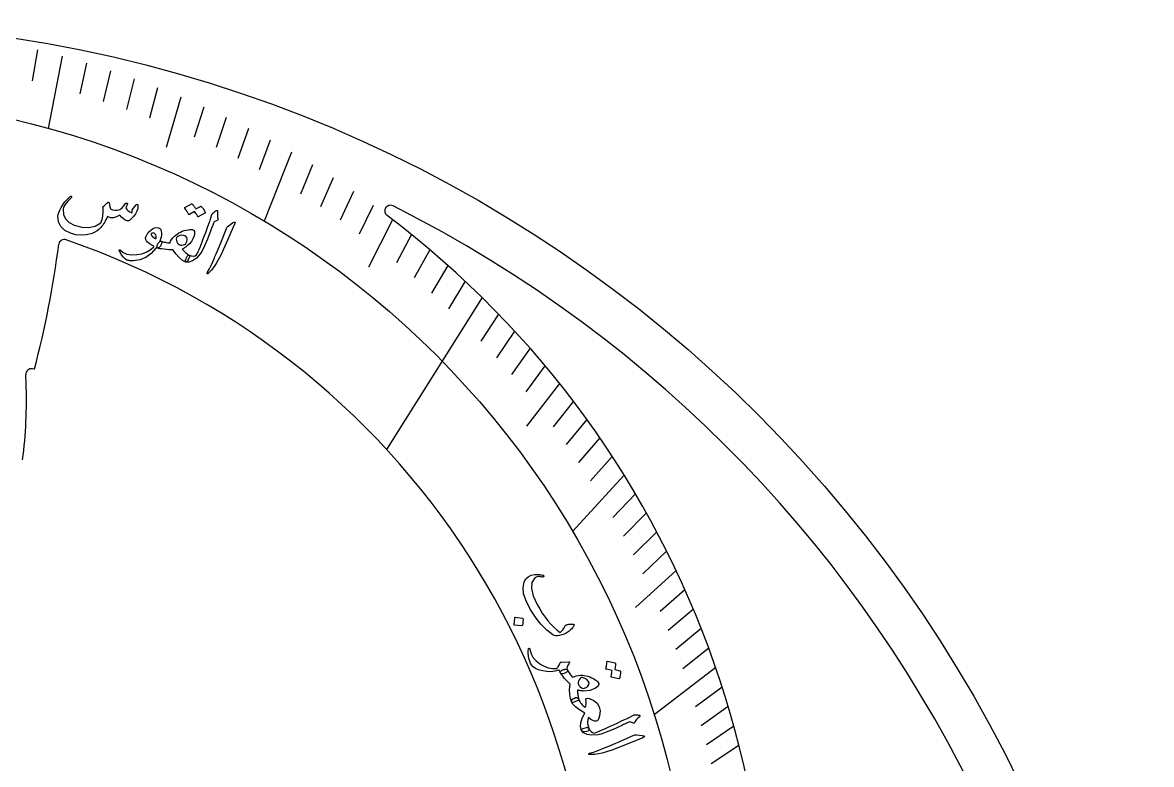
# Model space of a CAD drawing. Header units: millimetres. Extents: x -58 to 58, y -58 to 58.
# Drawn here: x 9.25 to 58.5, y 26.14 to 58.5 of the extents above; entities that cross this region are included whole.
import ezdxf

# ---------------------------------------------------------------- set-up
doc = ezdxf.new("R2010")
doc.units = ezdxf.units.MM
for name, color, linetype in [('CUT_INNER', 6, 'Continuous'), ('CUT_OUTER', 1, 'Continuous'), ('ENGRAVE', 7, 'Continuous'), ('ENGRAVE_FINE', 8, 'Continuous'), ('TEXT', 5, 'Continuous')]:
    doc.layers.add(name, color=color, linetype=linetype)

msp = doc.modelspace()

# ---------------------------------------------------------------- linework, layer by layer
at = {"layer": 'CUT_INNER'}
msp.add_lwpolyline([(9.764, 43.382), (9.759, 43.382), (9.755, 43.383), (9.684, 43.396)], dxfattribs=at)
for centre, radius, start, end in [((0, 0), 56.539, 270.7039, 63.291), ((25.3, 50.283), 0.25, 63.457, 232.9102), ((0.001, 16.717), 41.782, 345.6684, 52.9941), ((-31.121, 54.163), 42.283, 345.2269, 352.7619), ((11.07, 48.788), 0.25, 70.8398, 169), ((0, 16.717), 34.178, 352.1951, 70.9568), ((9.637, 43.151), 0.25, 79, 183.1905), ((1.26, 42.536), 8.149, 1.8985, 4.2297), ((-11.645, 42.052), 21.064, 357.3911, 2.0509), ((-10.221, 41.989), 19.638, 352.4944, 357.3866)]:
    msp.add_arc(centre, radius, start, end, dxfattribs=at)
at = {"layer": 'CUT_OUTER'}
msp.add_circle((0, 0), 58.5, dxfattribs=at)
at = {"layer": 'ENGRAVE'}
for points in [[(10.973, 57.033), (10.368, 53.887)], [(20.988, 52.847), (19.794, 49.842)], [(29.298, 46.507), (25.127, 39.886)], [(35.492, 38.765), (33.245, 36.31)], [(39.49, 30.369), (36.808, 28.306)]]:
    msp.add_lwpolyline(points, dxfattribs=at)
msp.add_circle((0, 16.717), 38.589, dxfattribs=at)
at = {"layer": 'ENGRAVE_FINE'}
for points in [[(9.904, 57.309), (9.67, 55.957)], [(12.032, 56.73), (11.747, 55.386)], [(13.081, 56.4), (12.77, 55.06)], [(14.118, 56.043), (13.781, 54.709)], [(15.142, 55.66), (14.781, 54.331)], [(16.154, 55.251), (15.509, 53.047)], [(17.151, 54.818), (16.739, 53.501)], [(18.134, 54.36), (17.697, 53.05)], [(19.102, 53.878), (18.64, 52.576)], [(20.053, 53.374), (19.566, 52.079)], [(21.905, 52.298), (21.369, 51.019)], [(22.804, 51.728), (22.244, 50.459)], [(23.685, 51.138), (23.101, 49.878)], [(24.547, 50.529), (23.939, 49.278)], [(25.39, 49.901), (24.337, 47.831)], [(26.213, 49.255), (25.557, 48.024)], [(27.015, 48.592), (26.337, 47.371)], [(27.797, 47.912), (27.095, 46.703)], [(28.558, 47.217), (27.833, 46.019)], [(30.016, 45.783), (29.246, 44.609)], [(30.713, 45.046), (29.921, 43.884)], [(31.388, 44.296), (30.574, 43.147)], [(32.041, 43.535), (31.205, 42.399)], [(32.672, 42.763), (31.241, 40.891)], [(33.28, 41.981), (32.401, 40.872)], [(33.867, 41.189), (32.967, 40.094)], [(34.431, 40.389), (33.51, 39.309)], [(34.973, 39.581), (34.032, 38.515)], [(35.99, 37.944), (35.008, 36.909)], [(36.465, 37.116), (35.464, 36.097)], [(36.919, 36.284), (35.898, 35.281)], [(37.35, 35.447), (36.311, 34.461)], [(37.76, 34.606), (35.995, 32.988)], [(38.148, 33.762), (37.072, 32.81)], [(38.515, 32.916), (37.421, 31.981)], [(38.861, 32.068), (37.749, 31.151)], [(39.186, 31.219), (38.056, 30.319)], [(39.774, 29.518), (38.611, 28.655)], [(40.038, 28.668), (38.858, 27.824)], [(40.281, 27.819), (39.086, 26.993)], [(40.505, 26.971), (39.294, 26.165)]]:
    msp.add_lwpolyline(points, dxfattribs=at)
at = {"layer": 'TEXT'}
for points in [[(14.199, 50.551), (14.211, 50.563), (14.224, 50.571), (14.236, 50.573), (14.248, 50.57), (14.262, 50.562), (14.272, 50.552), (14.278, 50.539), (14.281, 50.524), (14.283, 50.474), (14.275, 50.415), (14.257, 50.349), (14.229, 50.275), (14.171, 50.159), (14.1, 50.055), (14.018, 49.964), (13.923, 49.884), (13.895, 49.867), (13.868, 49.857), (13.841, 49.852), (13.815, 49.854), (13.73, 49.883), (13.647, 49.934), (13.566, 50.008), (13.486, 50.105), (13.352, 50.021), (13.219, 49.983), (13.086, 49.99), (12.953, 50.043), (12.92, 49.972), (12.887, 49.905), (12.853, 49.841), (12.818, 49.781), (12.782, 49.724), (12.745, 49.67), (12.707, 49.618), (12.668, 49.569), (12.589, 49.483), (12.498, 49.411), (12.397, 49.352), (12.285, 49.305), (12.041, 49.244), (11.802, 49.225), (11.567, 49.248), (11.335, 49.313), (11.091, 49.437), (10.919, 49.601), (10.819, 49.805), (10.792, 50.05), (10.804, 50.131), (10.831, 50.223), (10.874, 50.325), (10.933, 50.438), (11.008, 50.557), (11.098, 50.678), (11.204, 50.799), (11.325, 50.921), (11.334, 50.928), (11.344, 50.932), (11.354, 50.933), (11.364, 50.931), (11.373, 50.927), (11.381, 50.922), (11.387, 50.915), (11.391, 50.907), (11.392, 50.897), (11.39, 50.887), (11.385, 50.878), (11.378, 50.869), (11.22, 50.705), (11.108, 50.565), (11.04, 50.449), (11.017, 50.356), (11.037, 50.128), (11.124, 49.938), (11.277, 49.785), (11.497, 49.67), (11.827, 49.576), (12.131, 49.561), (12.409, 49.625), (12.664, 49.768), (12.716, 49.906), (12.749, 50.06), (12.764, 50.23), (12.758, 50.417), (12.756, 50.436), (12.757, 50.452), (12.762, 50.466), (12.769, 50.475), (12.802, 50.507), (12.834, 50.536), (12.863, 50.563), (12.891, 50.589), (12.917, 50.611), (12.941, 50.631), (12.963, 50.648), (12.982, 50.662), (12.993, 50.667), (13.001, 50.668), (13.009, 50.663), (13.015, 50.654), (13.017, 50.647), (13.021, 50.638), (13.025, 50.625), (13.029, 50.609), (13.034, 50.589), (13.039, 50.567), (13.044, 50.542), (13.049, 50.514), (13.059, 50.46), (13.069, 50.42), (13.08, 50.393), (13.091, 50.38), (13.178, 50.337), (13.273, 50.317), (13.377, 50.32), (13.491, 50.344), (13.539, 50.371), (13.598, 50.424), (13.666, 50.503), (13.745, 50.607), (13.752, 50.617), (13.762, 50.624), (13.773, 50.628), (13.786, 50.63), (13.798, 50.63), (13.808, 50.627), (13.817, 50.622), (13.824, 50.614), (13.829, 50.588), (13.818, 50.546), (13.79, 50.488), (13.747, 50.415), (13.799, 50.345), (13.862, 50.287), (13.935, 50.241), (14.019, 50.208), (14.028, 50.233), (14.033, 50.254), (14.034, 50.272), (14.031, 50.286), (14.027, 50.3), (14.026, 50.312), (14.029, 50.323), (14.035, 50.332)], [(17.012, 50.485), (17.018, 50.487), (17.026, 50.486), (17.034, 50.483), (17.043, 50.478), (17.071, 50.449), (17.097, 50.419), (17.121, 50.388), (17.144, 50.356), (17.165, 50.324), (17.184, 50.29), (17.202, 50.255), (17.218, 50.219), (17.22, 50.21), (17.219, 50.201), (17.214, 50.194), (17.206, 50.188), (16.916, 50.023), (16.91, 50.022), (16.903, 50.025), (16.896, 50.032), (16.888, 50.045), (16.884, 50.054), (16.876, 50.069), (16.865, 50.088), (16.849, 50.112), (16.831, 50.14), (16.808, 50.174), (16.782, 50.213), (16.752, 50.258), (16.525, 50.128), (16.516, 50.125), (16.508, 50.127), (16.5, 50.135), (16.493, 50.148), (16.486, 50.159), (16.476, 50.176), (16.462, 50.2), (16.444, 50.229), (16.421, 50.265), (16.394, 50.307), (16.361, 50.356), (16.324, 50.41), (16.321, 50.418), (16.321, 50.424), (16.324, 50.429), (16.33, 50.432), (16.617, 50.591), (16.623, 50.593), (16.631, 50.593), (16.639, 50.59), (16.648, 50.584), (16.672, 50.561), (16.695, 50.537), (16.716, 50.511), (16.736, 50.485), (16.755, 50.458), (16.771, 50.43), (16.787, 50.402), (16.801, 50.373)], [(17.546, 50.182), (17.597, 50.223), (17.637, 50.255), (17.666, 50.28), (17.685, 50.296), (17.697, 50.306), (17.71, 50.311), (17.722, 50.311), (17.734, 50.307), (17.746, 50.298), (17.753, 50.287), (17.756, 50.272), (17.755, 50.255), (17.746, 50.17), (17.747, 50.089), (17.756, 50.012), (17.775, 49.94), (17.779, 49.917), (17.773, 49.898), (17.758, 49.881), (17.732, 49.867), (17.604, 49.806), (17.585, 49.758), (17.566, 49.711), (17.548, 49.665), (17.531, 49.62), (17.513, 49.575), (17.497, 49.531), (17.48, 49.489), (17.464, 49.447), (17.315, 49.058), (17.191, 48.758), (17.09, 48.548), (17.015, 48.426), (16.832, 48.231), (16.664, 48.104), (16.509, 48.046), (16.367, 48.057), (16.364, 48.059), (16.361, 48.061), (16.357, 48.062), (16.354, 48.064), (16.345, 48.092), (16.354, 48.141), (16.383, 48.209), (16.431, 48.298), (16.451, 48.329), (16.473, 48.349), (16.496, 48.356), (16.52, 48.351), (16.611, 48.325), (16.695, 48.319), (16.772, 48.333), (16.843, 48.368), (16.877, 48.438), (16.913, 48.517), (16.952, 48.608), (16.993, 48.709), (17.037, 48.82), (17.084, 48.941), (17.134, 49.071), (17.186, 49.211), (17.237, 49.348), (17.284, 49.471), (17.324, 49.581), (17.359, 49.677), (17.388, 49.759), (17.413, 49.828), (17.433, 49.881), (17.448, 49.921), (17.512, 50.125), (17.52, 50.144), (17.529, 50.159), (17.537, 50.172), (17.546, 50.182)], [(18.405, 49.759), (18.471, 49.8), (18.509, 49.807), (18.518, 49.778), (18.5, 49.714), (18.135, 48.886), (17.907, 48.379), (17.7, 47.988), (17.513, 47.714), (17.348, 47.555), (17.328, 47.545), (17.314, 47.542), (17.306, 47.545), (17.302, 47.555), (17.302, 47.568), (17.305, 47.582), (17.311, 47.599), (17.32, 47.617), (17.398, 47.756), (17.474, 47.907), (17.549, 48.07), (17.622, 48.245), (17.641, 48.291), (17.693, 48.414), (17.778, 48.615), (17.894, 48.894), (18.144, 49.517), (18.159, 49.549), (18.177, 49.577), (18.196, 49.6), (18.218, 49.619)], [(15.063, 48.66), (14.858, 48.422), (14.624, 48.251), (14.361, 48.147), (14.069, 48.108), (14.031, 48.108), (13.994, 48.109), (13.957, 48.112), (13.922, 48.115), (13.889, 48.12), (13.857, 48.127), (13.826, 48.135), (13.797, 48.145), (13.733, 48.185), (13.658, 48.263), (13.571, 48.377), (13.473, 48.529), (13.464, 48.548), (13.46, 48.565), (13.463, 48.579), (13.472, 48.589), (13.483, 48.595), (13.495, 48.595), (13.508, 48.589), (13.52, 48.577), (13.643, 48.467), (13.803, 48.398), (14.002, 48.368), (14.241, 48.378), (14.451, 48.418), (14.643, 48.489), (14.818, 48.592), (14.975, 48.726), (14.977, 48.732), (14.977, 48.738), (14.976, 48.743), (14.973, 48.747), (14.863, 48.806), (14.773, 48.864), (14.703, 48.92), (14.652, 48.976), (14.622, 49.039), (14.618, 49.111), (14.638, 49.19), (14.684, 49.276), (14.692, 49.287), (14.699, 49.298), (14.708, 49.309), (14.716, 49.32), (14.726, 49.332), (14.736, 49.343), (14.746, 49.355), (14.758, 49.368), (14.841, 49.446), (14.924, 49.504), (15.009, 49.541), (15.095, 49.558), (15.173, 49.553), (15.233, 49.525), (15.276, 49.473), (15.301, 49.398), (15.31, 49.305), (15.303, 49.206), (15.28, 49.1), (15.241, 48.987), (15.248, 48.984), (15.254, 48.981), (15.261, 48.979), (15.267, 48.977), (15.273, 48.975), (15.279, 48.972), (15.286, 48.97), (15.292, 48.967), (15.312, 48.951), (15.323, 48.929), (15.324, 48.899), (15.315, 48.862), (15.301, 48.824), (15.282, 48.787), (15.26, 48.752), (15.234, 48.717), (15.208, 48.689), (15.185, 48.67), (15.165, 48.662), (15.149, 48.664), (15.087, 48.693), (15.084, 48.688), (15.079, 48.68), (15.072, 48.671), (15.063, 48.66)], [(15.08, 49.107), (15.074, 49.184), (15.056, 49.245), (15.026, 49.289), (14.984, 49.318), (14.954, 49.323), (14.925, 49.322), (14.897, 49.317), (14.87, 49.305), (14.859, 49.297), (14.853, 49.286), (14.852, 49.272), (14.855, 49.255), (14.876, 49.209), (14.916, 49.166), (14.975, 49.125), (15.055, 49.086), (15.064, 49.084), (15.071, 49.087), (15.076, 49.094), (15.08, 49.107)], [(16.696, 49.457), (16.701, 49.455), (16.705, 49.452), (16.709, 49.45), (16.712, 49.447), (16.715, 49.444), (16.717, 49.441), (16.72, 49.438), (16.723, 49.435), (16.744, 49.387), (16.753, 49.332), (16.749, 49.27), (16.733, 49.202), (16.683, 49.073), (16.616, 48.957), (16.534, 48.854), (16.437, 48.763), (16.412, 48.743), (16.385, 48.723), (16.359, 48.704), (16.331, 48.685), (16.302, 48.666), (16.273, 48.648), (16.243, 48.631), (16.212, 48.613), (16.253, 48.571), (16.293, 48.531), (16.333, 48.494), (16.371, 48.459), (16.409, 48.428), (16.447, 48.399), (16.484, 48.374), (16.52, 48.351), (16.532, 48.338), (16.535, 48.317), (16.53, 48.287), (16.516, 48.249), (16.474, 48.157), (16.435, 48.094), (16.399, 48.061), (16.367, 48.057), (16.23, 48.13), (16.09, 48.242), (15.947, 48.394), (15.799, 48.586), (15.718, 48.587), (15.629, 48.592), (15.533, 48.6), (15.428, 48.612), (15.325, 48.626), (15.244, 48.639), (15.184, 48.653), (15.146, 48.666), (15.129, 48.679), (15.12, 48.7), (15.117, 48.729), (15.121, 48.767), (15.126, 48.787), (15.132, 48.806), (15.139, 48.825), (15.148, 48.844), (15.158, 48.861), (15.168, 48.879), (15.179, 48.896), (15.191, 48.913), (15.216, 48.942), (15.241, 48.96), (15.265, 48.968), (15.287, 48.965), (15.339, 48.951), (15.389, 48.938), (15.438, 48.927), (15.487, 48.917), (15.534, 48.907), (15.582, 48.899), (15.63, 48.891), (15.678, 48.884), (15.707, 48.961), (15.75, 49.036), (15.804, 49.108), (15.87, 49.178), (15.932, 49.231), (15.997, 49.279), (16.067, 49.323), (16.14, 49.362), (16.218, 49.396), (16.3, 49.425), (16.387, 49.449), (16.479, 49.468), (16.547, 49.477), (16.606, 49.478), (16.656, 49.471), (16.696, 49.457)], [(16.37, 49.185), (16.29, 49.22), (16.201, 49.228), (16.104, 49.208), (15.998, 49.161), (15.973, 49.14), (15.959, 49.106), (15.956, 49.059), (15.962, 48.998), (15.98, 48.935), (16.005, 48.884), (16.039, 48.844), (16.081, 48.816), (16.134, 48.799), (16.198, 48.797), (16.274, 48.809), (16.362, 48.834), (16.413, 48.947), (16.431, 49.043), (16.417, 49.122), (16.37, 49.185)], [(33.302, 32.201), (33.284, 32.165), (33.263, 32.13), (33.238, 32.095), (33.209, 32.061), (33.176, 32.028), (33.14, 31.995), (33.1, 31.963), (33.058, 31.932), (32.968, 31.876), (32.876, 31.83), (32.78, 31.793), (32.68, 31.766), (32.587, 31.752), (32.507, 31.751), (32.44, 31.764), (32.385, 31.791), (32.248, 31.893), (32.116, 32.006), (31.987, 32.13), (31.861, 32.266), (31.739, 32.412), (31.621, 32.571), (31.507, 32.74), (31.396, 32.922), (31.215, 33.276), (31.111, 33.59), (31.084, 33.867), (31.135, 34.106), (31.208, 34.235), (31.309, 34.332), (31.439, 34.398), (31.598, 34.433), (31.635, 34.435), (31.674, 34.435), (31.715, 34.434), (31.757, 34.431), (31.802, 34.425), (31.848, 34.418), (31.896, 34.408), (31.946, 34.397), (31.961, 34.392), (31.973, 34.385), (31.981, 34.376), (31.986, 34.364), (31.987, 34.355), (31.985, 34.345), (31.981, 34.336), (31.973, 34.327), (31.964, 34.319), (31.955, 34.316), (31.944, 34.315), (31.932, 34.317), (31.884, 34.327), (31.836, 34.333), (31.788, 34.336), (31.741, 34.334), (31.699, 34.328), (31.662, 34.317), (31.629, 34.3), (31.6, 34.277), (31.474, 34.076), (31.449, 33.817), (31.524, 33.5), (31.698, 33.123), (31.81, 32.924), (31.925, 32.739), (32.044, 32.567), (32.166, 32.408), (32.292, 32.263), (32.423, 32.131), (32.558, 32.011), (32.697, 31.904), (32.76, 31.95), (32.822, 32.017), (32.883, 32.105), (32.942, 32.215), (32.95, 32.221), (32.967, 32.228), (32.992, 32.236), (33.026, 32.245), (33.029, 32.245), (33.032, 32.246), (33.035, 32.246), (33.037, 32.247), (33.085, 32.256), (33.14, 32.262), (33.202, 32.265), (33.272, 32.266), (33.295, 32.262), (33.307, 32.251), (33.31, 32.23), (33.302, 32.201)], [(31.06, 32.528), (31.066, 32.526), (31.071, 32.522), (31.076, 32.515), (31.079, 32.506), (31.085, 32.431), (31.082, 32.357), (31.073, 32.284), (31.055, 32.211), (31.051, 32.203), (31.045, 32.198), (31.038, 32.195), (31.03, 32.195), (30.706, 32.218), (30.697, 32.22), (30.692, 32.227), (30.691, 32.237), (30.693, 32.251), (30.695, 32.263), (30.698, 32.282), (30.702, 32.307), (30.706, 32.34), (30.71, 32.38), (30.715, 32.427), (30.72, 32.481), (30.725, 32.544), (30.727, 32.553), (30.73, 32.558), (30.735, 32.561), (30.742, 32.56)], [(32.762, 30.608), (33.077, 30.619), (33.103, 30.616), (33.119, 30.609), (33.123, 30.598), (33.116, 30.583), (33.08, 30.535), (33.051, 30.491), (33.028, 30.45), (33.011, 30.413), (33.002, 30.376), (33, 30.339), (33.005, 30.302), (33.017, 30.265), (33.022, 30.226), (33.004, 30.189), (32.963, 30.155), (32.9, 30.123), (32.832, 30.101), (32.777, 30.096), (32.737, 30.109), (32.71, 30.139), (32.698, 30.166), (32.686, 30.193), (32.675, 30.221), (32.665, 30.249), (32.661, 30.254), (32.656, 30.256), (32.648, 30.258), (32.637, 30.258), (32.469, 30.209), (32.295, 30.187), (32.115, 30.192), (31.929, 30.224), (31.758, 30.274), (31.622, 30.334), (31.52, 30.403), (31.453, 30.483), (31.408, 30.567), (31.373, 30.645), (31.346, 30.72), (31.33, 30.789), (31.325, 30.825), (31.32, 30.863), (31.317, 30.905), (31.314, 30.95), (31.312, 30.997), (31.311, 31.048), (31.313, 31.101), (31.316, 31.157), (31.316, 31.171), (31.318, 31.183), (31.323, 31.192), (31.329, 31.199), (31.339, 31.206), (31.348, 31.209), (31.355, 31.209), (31.362, 31.206), (31.369, 31.201), (31.375, 31.194), (31.378, 31.186), (31.38, 31.176), (31.405, 31.065), (31.438, 30.965), (31.478, 30.877), (31.526, 30.8), (31.585, 30.729), (31.65, 30.663), (31.723, 30.602), (31.802, 30.545), (31.888, 30.494), (31.98, 30.446), (32.08, 30.403), (32.186, 30.364), (32.278, 30.34), (32.365, 30.326), (32.447, 30.323), (32.523, 30.331), (32.568, 30.357), (32.612, 30.404), (32.655, 30.474), (32.696, 30.565), (32.706, 30.582), (32.721, 30.595), (32.739, 30.604), (32.762, 30.608)], [(35.314, 30.231), (35.32, 30.229), (35.325, 30.223), (35.329, 30.215), (35.332, 30.205), (35.333, 30.165), (35.332, 30.125), (35.329, 30.086), (35.325, 30.048), (35.318, 30.01), (35.31, 29.972), (35.3, 29.934), (35.287, 29.896), (35.282, 29.887), (35.276, 29.882), (35.267, 29.88), (35.258, 29.881), (34.931, 29.954), (34.926, 29.957), (34.923, 29.965), (34.923, 29.975), (34.926, 29.989), (34.929, 29.999), (34.933, 30.015), (34.937, 30.037), (34.942, 30.065), (34.948, 30.098), (34.954, 30.139), (34.961, 30.185), (34.968, 30.238), (34.713, 30.295), (34.705, 30.299), (34.7, 30.306), (34.699, 30.317), (34.703, 30.332), (34.706, 30.344), (34.71, 30.364), (34.715, 30.391), (34.721, 30.425), (34.729, 30.466), (34.737, 30.516), (34.745, 30.574), (34.755, 30.64), (34.758, 30.647), (34.762, 30.652), (34.767, 30.653), (34.774, 30.651), (35.093, 30.576), (35.099, 30.573), (35.104, 30.568), (35.108, 30.56), (35.111, 30.55), (35.114, 30.516), (35.114, 30.483), (35.113, 30.45), (35.11, 30.417), (35.105, 30.385), (35.099, 30.353), (35.091, 30.322), (35.082, 30.291)], [(34.388, 29.684), (34.39, 29.679), (34.391, 29.674), (34.392, 29.67), (34.393, 29.666), (34.393, 29.662), (34.393, 29.658), (34.393, 29.654), (34.393, 29.65), (34.376, 29.6), (34.346, 29.553), (34.302, 29.51), (34.244, 29.47), (34.12, 29.409), (33.993, 29.368), (33.862, 29.347), (33.729, 29.345), (33.697, 29.348), (33.664, 29.35), (33.631, 29.354), (33.598, 29.359), (33.565, 29.364), (33.531, 29.371), (33.497, 29.378), (33.462, 29.386), (33.464, 29.327), (33.467, 29.27), (33.471, 29.216), (33.476, 29.165), (33.483, 29.116), (33.492, 29.07), (33.502, 29.026), (33.514, 28.984), (33.514, 28.967), (33.502, 28.949), (33.478, 28.931), (33.442, 28.912), (33.348, 28.872), (33.277, 28.852), (33.228, 28.851), (33.203, 28.871), (33.15, 29.016), (33.122, 29.193), (33.118, 29.402), (33.138, 29.644), (33.079, 29.699), (33.017, 29.763), (32.951, 29.834), (32.882, 29.913), (32.815, 29.992), (32.764, 30.057), (32.728, 30.107), (32.709, 30.143), (32.706, 30.163), (32.713, 30.185), (32.731, 30.209), (32.759, 30.234), (32.776, 30.246), (32.793, 30.256), (32.812, 30.265), (32.83, 30.273), (32.849, 30.279), (32.869, 30.285), (32.889, 30.291), (32.909, 30.295), (32.947, 30.299), (32.978, 30.296), (33.001, 30.286), (33.015, 30.268), (33.044, 30.224), (33.072, 30.181), (33.101, 30.139), (33.13, 30.099), (33.159, 30.059), (33.188, 30.021), (33.218, 29.983), (33.249, 29.946), (33.323, 29.983), (33.404, 30.01), (33.493, 30.027), (33.59, 30.034), (33.671, 30.031), (33.752, 30.023), (33.832, 30.008), (33.913, 29.988), (33.993, 29.961), (34.074, 29.927), (34.154, 29.886), (34.235, 29.838), (34.291, 29.799), (34.336, 29.76), (34.368, 29.721), (34.388, 29.684)], [(33.964, 29.703), (33.928, 29.782), (33.867, 29.848), (33.782, 29.899), (33.672, 29.935), (33.64, 29.936), (33.607, 29.921), (33.572, 29.888), (33.536, 29.838), (33.507, 29.78), (33.492, 29.725), (33.49, 29.673), (33.501, 29.624), (33.529, 29.576), (33.575, 29.531), (33.639, 29.488), (33.722, 29.449), (33.835, 29.497), (33.913, 29.556), (33.956, 29.624), (33.964, 29.703)], [(33.948, 27.724), (33.957, 27.671), (33.945, 27.629), (33.913, 27.599), (33.859, 27.58), (33.771, 27.571), (33.704, 27.574), (33.658, 27.591), (33.633, 27.622), (33.596, 27.785), (33.608, 27.965), (33.67, 28.162), (33.78, 28.379), (33.552, 28.525), (33.379, 28.655), (33.263, 28.77), (33.203, 28.871), (33.197, 28.909), (33.211, 28.948), (33.244, 28.986), (33.295, 29.024), (33.369, 29.057), (33.43, 29.061), (33.478, 29.037), (33.514, 28.984), (33.538, 28.934), (33.566, 28.885), (33.596, 28.837), (33.63, 28.792), (33.667, 28.749), (33.708, 28.707), (33.753, 28.668), (33.801, 28.63), (33.829, 28.707), (33.843, 28.793), (33.842, 28.889), (33.827, 28.994), (33.828, 29.004), (33.833, 29.012), (33.844, 29.019), (33.859, 29.025), (33.918, 29.028), (33.989, 29.013), (34.074, 28.982), (34.17, 28.933), (34.317, 28.811), (34.408, 28.658), (34.443, 28.475), (34.422, 28.263), (34.394, 28.167), (34.359, 28.096), (34.317, 28.048), (34.268, 28.025), (34.207, 28.026), (34.131, 28.053), (34.04, 28.106), (33.935, 28.185), (33.905, 28.093), (33.897, 27.986), (33.912, 27.863), (33.948, 27.724)], [(35.963, 28.312), (36.028, 28.306), (36.079, 28.301), (36.117, 28.298), (36.142, 28.296), (36.157, 28.294), (36.17, 28.289), (36.179, 28.281), (36.185, 28.27), (36.187, 28.255), (36.184, 28.242), (36.176, 28.229), (36.163, 28.218), (36.097, 28.163), (36.041, 28.105), (35.994, 28.044), (35.957, 27.979), (35.944, 27.96), (35.926, 27.95), (35.903, 27.949), (35.875, 27.957), (35.741, 28.003), (35.694, 27.982), (35.648, 27.962), (35.602, 27.942), (35.558, 27.922), (35.514, 27.902), (35.472, 27.883), (35.43, 27.863), (35.389, 27.845), (35.011, 27.671), (34.712, 27.545), (34.493, 27.465), (34.354, 27.431), (34.087, 27.419), (33.878, 27.447), (33.727, 27.515), (33.633, 27.622), (33.632, 27.625), (33.631, 27.628), (33.63, 27.632), (33.629, 27.635), (33.642, 27.662), (33.683, 27.69), (33.751, 27.719), (33.847, 27.748), (33.884, 27.757), (33.913, 27.755), (33.934, 27.744), (33.948, 27.724), (33.995, 27.642), (34.05, 27.578), (34.116, 27.535), (34.191, 27.51), (34.263, 27.536), (34.345, 27.568), (34.436, 27.605), (34.537, 27.648), (34.646, 27.697), (34.764, 27.75), (34.891, 27.808), (35.026, 27.872), (35.159, 27.933), (35.278, 27.989), (35.384, 28.039), (35.476, 28.083), (35.554, 28.121), (35.62, 28.152), (35.672, 28.177), (35.711, 28.195), (35.898, 28.295), (35.918, 28.303), (35.935, 28.308), (35.95, 28.311), (35.963, 28.312)], [(36.28, 27.408), (36.356, 27.392), (36.387, 27.37), (36.374, 27.343), (36.316, 27.31), (35.475, 26.974), (34.958, 26.772), (34.536, 26.639), (34.21, 26.574), (33.981, 26.576), (33.961, 26.583), (33.949, 26.59), (33.945, 26.599), (33.949, 26.608), (33.958, 26.617), (33.97, 26.626), (33.986, 26.633), (34.005, 26.64), (34.158, 26.684), (34.318, 26.739), (34.486, 26.803), (34.66, 26.877), (34.706, 26.895), (34.83, 26.947), (35.031, 27.032), (35.309, 27.149), (35.924, 27.419), (35.957, 27.431), (35.989, 27.438), (36.019, 27.441), (36.048, 27.44)]]:
    msp.add_lwpolyline(points, close=True, dxfattribs=at)

doc.saveas('drawing.dxf')
